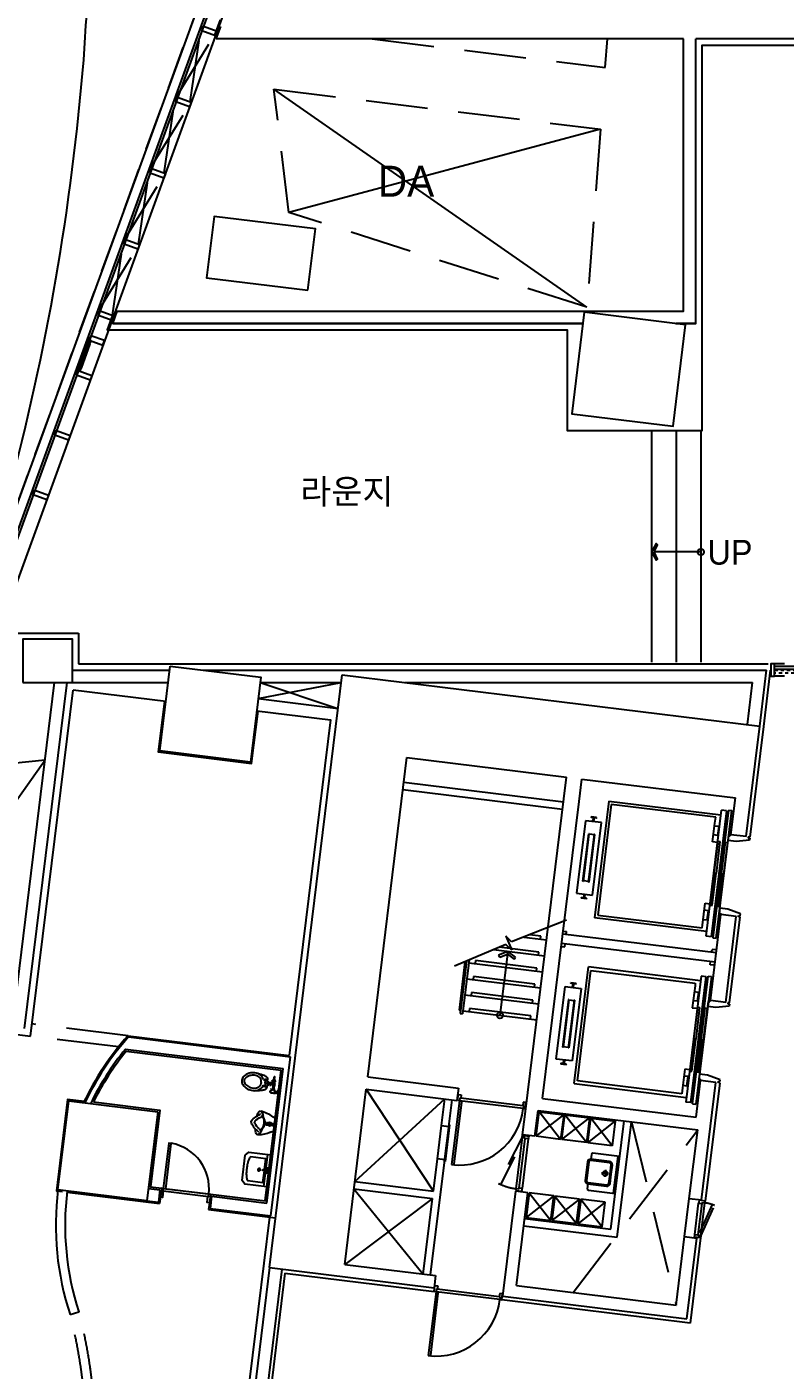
# Model space of a CAD drawing. Header units: millimetres. Extents: x -7616 to 421613, y 91067 to 341353.
# Drawn here: x 90311 to 102570, y 176758 to 198462 of the extents above; entities that cross this region are included whole.
import ezdxf
from ezdxf.enums import TextEntityAlignment as Align

# ---------------------------------------------------------------- set-up
doc = ezdxf.new("R2010")
doc.units = ezdxf.units.MM
doc.header["$LTSCALE"] = 500
doc.header["$MEASUREMENT"] = 0
for name, pattern in [('H0', [0.3, 0.2, -0.1]), ('HIDDEN', [2, 1, -1]), ('HOON1', [3, 2, -1])]:
    doc.linetypes.add(name, pattern=pattern)
doc.layers.add('e-plan', color=9, linetype='CONTINUOUS')
doc.styles.add('돋움', font='Dotum.ttf')

# ---------------------------------------------------------------- blocks, each defined once
blk = doc.blocks.new('1F 기둥 140514')
at = {"layer": 'e-plan', "ltscale": 0.5}
blk.add_lwpolyline([(144284, 57800), (145084, 57800), (145084, 58500), (144284, 58500)], close=True, dxfattribs=at)
blk = doc.blocks.new('A$C633402C3')
at = {"layer": 'e-plan'}
blk.add_lwpolyline([(14276, 92806, 0.090169), (17939, 106497, -0.083534), (19873, 115075, -0.095755), (31612, 133020, 0.025233), (45143, 148456)], format="xyb", dxfattribs=at)
blk = doc.blocks.new('1~2F TC-140305')
at = {"layer": 'e-plan', "ltscale": 0.5}
for points in [[(-320084, -64111), (-319962, -63118), (-321600, -62917), (-321722, -63910), (-320084, -64111)], [(-313977, -64669), (-315615, -64468), (-315816, -66106), (-314178, -66307), (-313977, -64669)], [(-322311, -70185), (-320842, -70365), (-321010, -71735), (-322479, -71554), (-322311, -70185)], [(-322510, -77384), (-322687, -78823), (-324126, -78647), (-323949, -77207), (-322510, -77384)]]:
    blk.add_lwpolyline(points, dxfattribs=at)
blk = doc.blocks.new('1F 코어')
at = {"layer": 'e-plan'}
for p, q in [((-320703, -79903), (-319527, -70325)), ((-319527, -70325), (-312778, -71154)), ((-312997, -72940), (-312778, -71154)), ((-312719, -71161), (-312938, -72948)), ((-319116, -76823), (-318483, -71662)), ((-318483, -71662), (-315902, -71979)), ((-315945, -72330), (-315902, -71979)), ((-315698, -72370), (-315654, -72010)), ((-315654, -72010), (-313172, -72314)), ((-318546, -72179), (-315965, -72496)), ((-318531, -72060), (-315951, -72377)), ((-316560, -77339), (-315945, -72330)), ((-316288, -77171), (-315698, -72370)), ((-315215, -72366), (-315447, -74252)), ((-315177, -72421), (-315397, -74207)), ((-315215, -72366), (-313405, -72588)), ((-313490, -72628), (-315177, -72421)), ((-313246, -72910), (-313172, -72314)), ((-315596, -72682), (-315740, -73853)), ((-315338, -72713), (-315596, -72682)), ((-315414, -72631), (-315503, -72621)), ((-315503, -72626), (-315503, -72621)), ((-315468, -72636), (-315501, -72629)), ((-315474, -72686), (-315470, -72655)), ((-315473, -72687), (-315474, -72686)), ((-315459, -72688), (-315473, -72687)), ((-315470, -72655), (-315467, -72652)), ((-315468, -72636), (-315465, -72639)), ((-315467, -72652), (-315465, -72639)), ((-315459, -72688), (-315458, -72687)), ((-315458, -72687), (-315454, -72657)), ((-315457, -72653), (-315456, -72640)), ((-315454, -72657), (-315457, -72653)), ((-315452, -72638), (-315456, -72640)), ((-315418, -72639), (-315452, -72638)), ((-315415, -72637), (-315414, -72631)), ((-313645, -74548), (-313395, -72514)), ((-313314, -72524), (-313564, -74558)), ((-313282, -72512), (-313536, -74577)), ((-313502, -72722), (-313490, -72628)), ((-313481, -74583), (-313228, -72519)), ((-313314, -72524), (-313395, -72514)), ((-313282, -72512), (-313228, -72519)), ((-315636, -73662), (-315542, -72892)), ((-315628, -73663), (-315534, -72893)), ((-315545, -73673), (-315450, -72903)), ((-315534, -72893), (-315542, -72892)), ((-315537, -73674), (-315442, -72904)), ((-315451, -72911), (-315535, -72901)), ((-315482, -73884), (-315338, -72713)), ((-315442, -72904), (-315450, -72903)), ((-313539, -73025), (-313502, -72722)), ((-313459, -72921), (-313525, -72913)), ((-313507, -72764), (-313440, -72772)), ((-313440, -72772), (-313459, -72921)), ((-313288, -73005), (-313278, -72926)), ((-313278, -72926), (-313258, -72928)), ((-313256, -72909), (-313275, -72906)), ((-313258, -72928), (-313256, -72909)), ((-312997, -72940), (-313246, -72910)), ((-313459, -73035), (-313539, -73025)), ((-313515, -73531), (-313452, -73015)), ((-313420, -73019), (-313484, -73534)), ((-313452, -73015), (-313420, -73019)), ((-313396, -73545), (-313333, -73030)), ((-313301, -73034), (-313364, -73549)), ((-313333, -73030), (-313301, -73034)), ((-313159, -73021), (-313288, -73005)), ((-312944, -72997), (-313159, -73021)), ((-312963, -72944), (-312965, -72964)), ((-312965, -72964), (-312940, -72967)), ((-312938, -72948), (-312963, -72944)), ((-312940, -72967), (-312944, -72997)), ((-313516, -73532), (-313579, -74048)), ((-313547, -74052), (-313484, -73536)), ((-313484, -73536), (-313516, -73532)), ((-313484, -73534), (-313515, -73531)), ((-313396, -73547), (-313460, -74062)), ((-313428, -74066), (-313365, -73551)), ((-313364, -73549), (-313396, -73545)), ((-313365, -73551), (-313396, -73547)), ((-315628, -73663), (-315636, -73662)), ((-315544, -73665), (-315627, -73655)), ((-315537, -73674), (-315545, -73673)), ((-315740, -73853), (-315482, -73884)), ((-315663, -73929), (-315664, -73935)), ((-315576, -73945), (-315664, -73935)), ((-315627, -73928), (-315661, -73927)), ((-315627, -73928), (-315623, -73926)), ((-315620, -73879), (-315624, -73909)), ((-315624, -73909), (-315621, -73913)), ((-315621, -73913), (-315623, -73926)), ((-315619, -73878), (-315620, -73879)), ((-315605, -73879), (-315619, -73878)), ((-315612, -73914), (-315613, -73927)), ((-315611, -73930), (-315613, -73927)), ((-315608, -73911), (-315612, -73914)), ((-315577, -73937), (-315611, -73930)), ((-315605, -73880), (-315608, -73911)), ((-315605, -73879), (-315605, -73880)), ((-315575, -73940), (-315576, -73945)), ((-315397, -74207), (-313709, -74414)), ((-313704, -74373), (-313661, -74017)), ((-313608, -74137), (-313674, -74129)), ((-313661, -74017), (-313581, -74027)), ((-313626, -74286), (-313608, -74137)), ((-313579, -74048), (-313547, -74052)), ((-313575, -75590), (-313404, -74200)), ((-313460, -74062), (-313428, -74066)), ((-313414, -74199), (-313434, -74196)), ((-313422, -74097), (-313431, -74177)), ((-313431, -74177), (-313412, -74179)), ((-313293, -74113), (-313422, -74097)), ((-313412, -74179), (-313414, -74199)), ((-313156, -74231), (-313404, -74200)), ((-313090, -74188), (-313293, -74113)), ((-313121, -74235), (-313119, -74215)), ((-313119, -74215), (-313094, -74218)), ((-313094, -74218), (-313090, -74188)), ((-315899, -74291), (-316790, -74642)), ((-313636, -74474), (-315447, -74252)), ((-313709, -74414), (-313704, -74373)), ((-313693, -74278), (-313626, -74286)), ((-313327, -75620), (-313156, -74231)), ((-313267, -75627), (-313096, -74238)), ((-313096, -74238), (-313121, -74235)), ((-316790, -74642), (-316885, -74546)), ((-316885, -74546), (-316787, -74776)), ((-316593, -74564), (-316225, -74609)), ((-316318, -74548), (-316496, -74526)), ((-316324, -74597), (-316318, -74548)), ((-313480, -74820), (-315962, -74516)), ((-315955, -74466), (-315901, -74473)), ((-315907, -74522), (-315901, -74473)), ((-313564, -74558), (-313645, -74548)), ((-313536, -74577), (-313481, -74583)), ((-316882, -74681), (-317715, -75034)), ((-317083, -74766), (-316257, -74867)), ((-316852, -74794), (-317000, -74854)), ((-317000, -74854), (-316981, -74890)), ((-316350, -74806), (-316991, -74727)), ((-316981, -74890), (-316858, -74838)), ((-316852, -74794), (-316979, -75827)), ((-316787, -74776), (-316882, -74681)), ((-316858, -74838), (-316750, -74918)), ((-316727, -74887), (-316852, -74794)), ((-316356, -74855), (-316350, -74806)), ((-315986, -74714), (-315931, -74721)), ((-313498, -74969), (-315980, -74665)), ((-315931, -74721), (-315925, -74671)), ((-313555, -74811), (-313549, -74762)), ((-313474, -74771), (-313549, -74762)), ((-317543, -74961), (-317639, -75745)), ((-317516, -74950), (-317620, -75798)), ((-317474, -74932), (-317581, -75803)), ((-317544, -74971), (-317519, -74974)), ((-317479, -74979), (-316288, -75125)), ((-317374, -74942), (-317380, -74991)), ((-316381, -75064), (-317374, -74942)), ((-316750, -74918), (-316727, -74887)), ((-316388, -75113), (-316381, -75064)), ((-315776, -76931), (-315544, -75046)), ((-313734, -75268), (-315544, -75046)), ((-313579, -75010), (-313573, -74960)), ((-313505, -75019), (-313579, -75010)), ((-317576, -75229), (-317551, -75232)), ((-317511, -75237), (-316320, -75384)), ((-317406, -75200), (-317412, -75249)), ((-316413, -75322), (-317406, -75200)), ((-315743, -75311), (-315832, -75300)), ((-315832, -75306), (-315832, -75300)), ((-315797, -75316), (-315830, -75309)), ((-315797, -75316), (-315794, -75319)), ((-315744, -75317), (-315743, -75311)), ((-315726, -76887), (-315506, -75101)), ((-315506, -75101), (-313819, -75308)), ((-313724, -75193), (-313974, -77228)), ((-313893, -77238), (-313643, -75203)), ((-313865, -77257), (-313612, -75192)), ((-313819, -75308), (-313824, -75349)), ((-313557, -75199), (-313810, -77263)), ((-313643, -75203), (-313724, -75193)), ((-313612, -75192), (-313557, -75199)), ((-317607, -75487), (-317582, -75490)), ((-317543, -75495), (-316352, -75642)), ((-317437, -75458), (-317444, -75508)), ((-316445, -75580), (-317437, -75458)), ((-316419, -75371), (-316413, -75322)), ((-316069, -76533), (-315925, -75361)), ((-315925, -75361), (-315667, -75393)), ((-315667, -75393), (-315811, -76564)), ((-315803, -75365), (-315799, -75335)), ((-315802, -75366), (-315803, -75365)), ((-315788, -75368), (-315802, -75366)), ((-315799, -75335), (-315796, -75332)), ((-315796, -75332), (-315794, -75319)), ((-315788, -75368), (-315787, -75367)), ((-315787, -75367), (-315783, -75337)), ((-315786, -75333), (-315785, -75320)), ((-315783, -75337), (-315786, -75333)), ((-315781, -75318), (-315785, -75320)), ((-315747, -75319), (-315781, -75318)), ((-313824, -75349), (-313868, -75705)), ((-313836, -75444), (-313769, -75452)), ((-313769, -75452), (-313788, -75601)), ((-317639, -75745), (-317614, -75749)), ((-317469, -75716), (-317475, -75766)), ((-316477, -75838), (-317469, -75716)), ((-316451, -75629), (-316445, -75580)), ((-315871, -75572), (-315965, -76342)), ((-315863, -75573), (-315957, -76343)), ((-315779, -75583), (-315874, -76353)), ((-315863, -75573), (-315871, -75572)), ((-315771, -75584), (-315866, -76354)), ((-315780, -75591), (-315864, -75581)), ((-315771, -75584), (-315779, -75583)), ((-313868, -75705), (-313788, -75714)), ((-313788, -75601), (-313854, -75593)), ((-313844, -76210), (-313781, -75695)), ((-313749, -75699), (-313813, -76214)), ((-313781, -75695), (-313749, -75699)), ((-313725, -76225), (-313662, -75710)), ((-313630, -75714), (-313693, -76229)), ((-313662, -75710), (-313630, -75714)), ((-313617, -75685), (-313607, -75606)), ((-313488, -75701), (-313617, -75685)), ((-313607, -75606), (-313587, -75608)), ((-313585, -75588), (-313604, -75586)), ((-313587, -75608), (-313585, -75588)), ((-313327, -75620), (-313575, -75590)), ((-313273, -75677), (-313488, -75701)), ((-313292, -75624), (-313294, -75644)), ((-313294, -75644), (-313269, -75647)), ((-313267, -75627), (-313292, -75624)), ((-313269, -75647), (-313273, -75677)), ((-317620, -75798), (-317581, -75803)), ((-317574, -75753), (-316383, -75900)), ((-316483, -75887), (-316477, -75838)), ((-315957, -76343), (-315965, -76342)), ((-315873, -76345), (-315956, -76335)), ((-315866, -76354), (-315874, -76353)), ((-313845, -76212), (-313908, -76727)), ((-313876, -76731), (-313813, -76216)), ((-313813, -76216), (-313845, -76212)), ((-313813, -76214), (-313844, -76210)), ((-313725, -76227), (-313789, -76742)), ((-313757, -76746), (-313694, -76231)), ((-313693, -76229), (-313725, -76225)), ((-313694, -76231), (-313725, -76227)), ((-315811, -76564), (-316069, -76533)), ((-315992, -76609), (-315993, -76615)), ((-315905, -76625), (-315993, -76615)), ((-315956, -76608), (-315990, -76607)), ((-315956, -76608), (-315952, -76605)), ((-315949, -76558), (-315953, -76589)), ((-315953, -76589), (-315950, -76593)), ((-315950, -76593), (-315952, -76605)), ((-315948, -76558), (-315949, -76558)), ((-315934, -76559), (-315948, -76558)), ((-315941, -76594), (-315943, -76607)), ((-315940, -76610), (-315943, -76607)), ((-315937, -76591), (-315941, -76594)), ((-315906, -76617), (-315940, -76610)), ((-315934, -76560), (-315937, -76591)), ((-315934, -76559), (-315934, -76560)), ((-319116, -76823), (-317647, -77004)), ((-315904, -76620), (-315905, -76625)), ((-313990, -76697), (-314027, -77000)), ((-313937, -76817), (-314003, -76809)), ((-313910, -76707), (-313990, -76697)), ((-313955, -76966), (-313937, -76817)), ((-313908, -76727), (-313876, -76731)), ((-313789, -76742), (-313757, -76746)), ((-313751, -76777), (-313760, -76856)), ((-313622, -76793), (-313751, -76777)), ((-313419, -76868), (-313622, -76793)), ((-319488, -79851), (-319141, -77022)), ((-318053, -78667), (-319141, -77022)), ((-319141, -77022), (-317672, -77202)), ((-317647, -77004), (-317672, -77202)), ((-315776, -76931), (-313965, -77154)), ((-314039, -77094), (-315726, -76887)), ((-314027, -77000), (-314039, -77094)), ((-314022, -76958), (-313955, -76966)), ((-313806, -77475), (-313733, -76880)), ((-313743, -76879), (-313763, -76876)), ((-313760, -76856), (-313741, -76859)), ((-313741, -76859), (-313743, -76879)), ((-313485, -76910), (-313733, -76880)), ((-313718, -78811), (-313485, -76910)), ((-313425, -76918), (-313660, -78828)), ((-313450, -76915), (-313448, -76895)), ((-313425, -76918), (-313450, -76915)), ((-313448, -76895), (-313423, -76898)), ((-313423, -76898), (-313419, -76868)), ((-319324, -78511), (-317870, -77178)), ((-317923, -77610), (-317870, -77178)), ((-317804, -77624), (-317751, -77193)), ((-317632, -77207), (-317759, -78239)), ((-317718, -78234), (-317595, -77232)), ((-317662, -77204), (-317650, -77104)), ((-317632, -77207), (-317662, -77204)), ((-317650, -77104), (-317605, -77110)), ((-317627, -77163), (-317632, -77207)), ((-316600, -77334), (-317632, -77207)), ((-317592, -77212), (-317632, -77207)), ((-317612, -77164), (-317627, -77163)), ((-317605, -77110), (-317612, -77164)), ((-316609, -77287), (-317612, -77164)), ((-317595, -77232), (-317592, -77212)), ((-316602, -77233), (-316609, -77287)), ((-316558, -77238), (-316602, -77233)), ((-316570, -77338), (-316558, -77238)), ((-316288, -77171), (-313806, -77475)), ((-313893, -77238), (-313974, -77228)), ((-313865, -77257), (-313810, -77263)), ((-316611, -77756), (-316560, -77339)), ((-316609, -77287), (-316594, -77289)), ((-316594, -77289), (-316600, -77334)), ((-316600, -77334), (-316570, -77338)), ((-316413, -77780), (-316362, -77363)), ((-316393, -77782), (-316344, -77385)), ((-316393, -77782), (-315947, -77434)), ((-316362, -77363), (-313781, -77680)), ((-315996, -77831), (-316344, -77385)), ((-316344, -77385), (-315947, -77434)), ((-315947, -77434), (-315996, -77831)), ((-315976, -77834), (-315927, -77437)), ((-315976, -77834), (-315530, -77485)), ((-315579, -77882), (-315927, -77437)), ((-315927, -77437), (-315530, -77485)), ((-315530, -77485), (-315579, -77882)), ((-317989, -78146), (-317923, -77610)), ((-317923, -77610), (-317804, -77624)), ((-317874, -78190), (-317801, -77595)), ((-317791, -77596), (-317864, -78191)), ((-317801, -77595), (-317791, -77596)), ((-315559, -77885), (-315510, -77488)), ((-315559, -77885), (-315113, -77537)), ((-315162, -77934), (-315510, -77488)), ((-315510, -77488), (-315113, -77537)), ((-315187, -79281), (-314972, -77534)), ((-315113, -77537), (-315162, -77934)), ((-315082, -79414), (-314853, -77548)), ((-313917, -78787), (-313781, -77680)), ((-316616, -77795), (-316719, -78629)), ((-316573, -77816), (-316672, -78620)), ((-316519, -77822), (-316617, -78626)), ((-316616, -77795), (-316613, -77766)), ((-316571, -77801), (-316616, -77795)), ((-316613, -77766), (-316513, -77778)), ((-316413, -77780), (-316611, -77756)), ((-316573, -77816), (-316571, -77801)), ((-316519, -77822), (-316573, -77816)), ((-316517, -77808), (-316519, -77822)), ((-316513, -77778), (-316517, -77808)), ((-316517, -77808), (-316517, -77808)), ((-315996, -77831), (-316393, -77782)), ((-315579, -77882), (-315976, -77834)), ((-315162, -77934), (-315559, -77885)), ((-315497, -78074), (-315507, -78153)), ((-315043, -78109), (-315474, -78056)), ((-315072, -78106), (-315146, -78701)), ((-315116, -78705), (-315043, -78109)), ((-318098, -80021), (-317870, -78160)), ((-318053, -78667), (-317989, -78146)), ((-317870, -78160), (-317989, -78146)), ((-317864, -78191), (-317874, -78190)), ((-317759, -78239), (-317719, -78244)), ((-317719, -78244), (-317718, -78234)), ((-315562, -78197), (-315599, -78495)), ((-315542, -78199), (-315579, -78497)), ((-315206, -78210), (-315509, -78173)), ((-315204, -78190), (-315507, -78153)), ((-315271, -78326), (-315284, -78436)), ((-315198, -78393), (-315180, -78244)), ((-315179, -78395), (-315160, -78246)), ((-319324, -78511), (-318053, -78667)), ((-315555, -78550), (-315565, -78630)), ((-315555, -78550), (-315253, -78587)), ((-315553, -78530), (-315250, -78568)), ((-315223, -78390), (-315334, -78376)), ((-315217, -78542), (-315198, -78393)), ((-315197, -78544), (-315179, -78395)), ((-318068, -78786), (-319488, -79851)), ((-319338, -78630), (-318218, -80007)), ((-319338, -78630), (-318068, -78786)), ((-318218, -80007), (-318068, -78786)), ((-316932, -80366), (-316723, -78669)), ((-316525, -78693), (-316723, -78669)), ((-316719, -78629), (-316722, -78659)), ((-316722, -78659), (-316623, -78671)), ((-316674, -78635), (-316719, -78629)), ((-316709, -80192), (-316525, -78693)), ((-316672, -78620), (-316674, -78635)), ((-316617, -78626), (-316672, -78620)), ((-316623, -78671), (-316619, -78641)), ((-316619, -78641), (-316617, -78626)), ((-316619, -78641), (-316619, -78641)), ((-316505, -78696), (-316554, -79093)), ((-316108, -78744), (-316554, -79093)), ((-316505, -78696), (-316157, -79141)), ((-316108, -78744), (-316505, -78696)), ((-316157, -79141), (-316108, -78744)), ((-316088, -78747), (-316137, -79144)), ((-316088, -78747), (-315740, -79193)), ((-315691, -78796), (-316088, -78747)), ((-315548, -78652), (-315116, -78705)), ((-313992, -79402), (-313917, -78787)), ((-313917, -78787), (-313718, -78811)), ((-315691, -78796), (-316137, -79144)), ((-315740, -79193), (-315691, -78796)), ((-315671, -78798), (-315720, -79195)), ((-315274, -78847), (-315720, -79195)), ((-315671, -78798), (-315323, -79244)), ((-315274, -78847), (-315671, -78798)), ((-315323, -79244), (-315274, -78847)), ((-313827, -79367), (-313765, -78861)), ((-313772, -79374), (-313710, -78868)), ((-313763, -78846), (-313765, -78861)), ((-313765, -78861), (-313710, -78868)), ((-313759, -78816), (-313763, -78846)), ((-313763, -78846), (-313763, -78846)), ((-313660, -78828), (-313759, -78816)), ((-313729, -79394), (-313664, -78858)), ((-313710, -78868), (-313708, -78853)), ((-313708, -78853), (-313664, -78858)), ((-313664, -78858), (-313660, -78828)), ((-316576, -79110), (-315187, -79281)), ((-316554, -79093), (-316157, -79141)), ((-316137, -79144), (-315740, -79193)), ((-315720, -79195), (-315323, -79244)), ((-316591, -79229), (-315082, -79414)), ((-314128, -80509), (-313992, -79402)), ((-313992, -79402), (-313794, -79426)), ((-313954, -80732), (-313794, -79426)), ((-313733, -79424), (-313902, -80799)), ((-313832, -79412), (-313829, -79382)), ((-313733, -79424), (-313832, -79412)), ((-313829, -79382), (-313827, -79367)), ((-313829, -79382), (-313829, -79382)), ((-313827, -79367), (-313772, -79374)), ((-313772, -79374), (-313774, -79389)), ((-313774, -79389), (-313729, -79394)), ((-313729, -79394), (-313733, -79424)), ((-319488, -79851), (-318019, -80031)), ((-320703, -79903), (-318043, -80230)), ((-320453, -79994), (-320682, -81860)), ((-320453, -79994), (-318041, -80290)), ((-318019, -80031), (-318043, -80230)), ((-318011, -80294), (-318138, -81326)), ((-318041, -80290), (-318029, -80191)), ((-318011, -80294), (-318041, -80290)), ((-318029, -80191), (-317984, -80197)), ((-318006, -80249), (-318011, -80294)), ((-316979, -80421), (-318011, -80294)), ((-317971, -80299), (-318011, -80294)), ((-317991, -80251), (-318006, -80249)), ((-317984, -80197), (-317991, -80251)), ((-316988, -80374), (-317991, -80251)), ((-317974, -80319), (-317971, -80299)), ((-316709, -80192), (-314128, -80509)), ((-318097, -81321), (-317974, -80319)), ((-316982, -80320), (-316988, -80374)), ((-316988, -80374), (-316973, -80376)), ((-316937, -80325), (-316982, -80320)), ((-316973, -80376), (-316979, -80421)), ((-316979, -80421), (-316949, -80424)), ((-316949, -80424), (-316937, -80325)), ((-313902, -80799), (-316949, -80424)), ((-316932, -80366), (-313954, -80732)), ((-318138, -81326), (-318098, -81331)), ((-318098, -81331), (-318097, -81321))]:
    blk.add_line(p, q, dxfattribs=at)
at = {"layer": 'e-plan', "linetype": 'HOON1'}
for p, q in [((-315796, -80304), (-313781, -77680)), ((-314853, -77548), (-314128, -80509))]:
    blk.add_line(p, q, dxfattribs=at)
at = {"layer": 'e-plan', "linetype": 'HIDDEN'}
for p, q in [((-316616, -77795), (-317001, -78542)), ((-316965, -78559), (-316581, -77814)), ((-316581, -77814), (-316616, -77795)), ((-317001, -78542), (-316965, -78559)), ((-313546, -78884), (-313765, -79375)), ((-313729, -79394), (-313509, -78901)), ((-313509, -78901), (-313546, -78884)), ((-313765, -79375), (-313729, -79394))]:
    blk.add_line(p, q, dxfattribs=at)
at = {"layer": 'e-plan', "ltscale": 0.5}
for p, q in [((-320703, -79903), (-320947, -81888)), ((-320505, -79927), (-320749, -81912))]:
    blk.add_line(p, q, dxfattribs=at)
at = {"layer": 'e-plan'}
for centre, radius in [((-316979, -75827), 50), ((-315277, -78383), 40)]:
    blk.add_circle(centre, radius, dxfattribs=at)
for centre, radius, start, end in [((-315501, -72626), 2.5, 173, 259.5906), ((-315418, -72637), 2.5, 266.4093, 353), ((-315661, -73929), 2.5, 86.4093, 173), ((-315578, -73940), 2.5, 353, 79.5906), ((-315830, -75306), 2.5, 173, 259.5907), ((-315747, -75317), 2.5, 266.4093, 353), ((-315990, -76609), 2.5, 86.4093, 173), ((-315907, -76619), 2.5, 353, 79.5907), ((-317632, -77207), 1040, 263, 353), ((-315477, -78076), 20, 83, 173), ((-315513, -78203), 50, 83, 173), ((-315513, -78203), 30, 83, 173), ((-315210, -78240), 30, 353, 83), ((-315210, -78240), 50, 353, 83), ((-315549, -78501), 50, 173, 263), ((-315549, -78501), 30, 173, 263), ((-315246, -78538), 50, 263, 353), ((-315246, -78538), 30, 263, 353), ((-315545, -78632), 20, 173, 263), ((-318011, -80294), 1040, 263, 353)]:
    blk.add_arc(centre, radius, start, end, dxfattribs=at)
at = {"layer": 'e-plan', "linetype": 'HIDDEN'}
for centre, radius, start, end in [((-316616, -77795), 840, 242.7333, 263), ((-313729, -79394), 540, 65.9389, 83)]:
    blk.add_arc(centre, radius, start, end, dxfattribs=at)
at = {"layer": 'e-plan'}
blk.add_blockref('1~2F TC-140305', (0, 0), dxfattribs=at)
blk = doc.blocks.new('A$C14C222F7')
at = {"layer": 'e-plan'}
for p, q in [((16, -20), (12, -56)), ((38, -51), (12, -48)), ((40, -31), (15, -28)), ((42, -22), (37, -59)), ((56, -61), (37, -59)), ((57, -50), (38, -47)), ((59, -37), (40, -35)), ((60, -24), (42, -22)), ((44, -206), (42, -222)), ((70, -209), (44, -206)), ((56, -208), (54, -224)), ((60, -24), (56, -61)), ((56, -58), (61, -59)), ((60, -77), (58, -93)), ((58, -93), (84, -96)), ((60, -77), (86, -80)), ((60, -208), (62, -191)), ((61, -152), (62, -140)), ((76, -159), (63, -170)), ((63, -170), (73, -183)), ((68, -68), (66, -77)), ((66, -137), (92, -140)), ((69, -138), (74, -95)), ((72, -78), (70, -94)), ((70, -209), (96, -213)), ((73, -183), (86, -173)), ((86, -173), (76, -159)), ((80, -211), (82, -194)), ((83, -211), (81, -227)), ((110, -99), (84, -96)), ((112, -83), (86, -80)), ((89, -140), (94, -97)), ((93, -156), (95, -144)), ((96, -213), (94, -229)), ((95, -184), (116, -186)), ((99, -81), (97, -97)), ((97, -164), (119, -167)), ((107, -72), (105, -82)), ((112, -83), (110, -99)), ((115, -200), (118, -177)), ((133, -203), (115, -200)), ((120, -66), (116, -65)), ((134, -193), (116, -191)), ((121, -153), (118, -177)), ((137, -164), (119, -162)), ((124, -37), (120, -66)), ((121, -66), (120, -66)), ((139, -155), (121, -153)), ((125, -37), (124, -37)), ((129, -43), (127, -62)), ((127, -56), (132, -57)), ((128, -48), (133, -49)), ((136, -179), (133, -203)), ((134, -55), (135, -51)), ((134, -189), (147, -190)), ((136, -179), (139, -155)), ((137, -169), (150, -170)), ((146, -203), (148, -180)), ((157, -204), (146, -203)), ((151, -158), (148, -180)), ((162, -159), (151, -158)), ((156, -209), (160, -182)), ((174, -212), (156, -209)), ((163, -154), (160, -182)), ((180, -156), (163, -154)), ((177, -184), (168, -252)), ((177, -184), (185, -115)), ((204, -141), (235, -145)), ((205, -129), (228, -132)), ((213, -188), (208, -234)), ((213, -188), (219, -143)), ((235, -145), (237, -145)), ((276, -196), (275, -204)), ((276, -196), (277, -188)), ((42, -222), (68, -225)), ((50, -223), (49, -237)), ((49, -237), (66, -239)), ((63, -239), (54, -284)), ((84, -242), (66, -239)), ((94, -229), (68, -225)), ((69, -240), (68, -286)), ((86, -228), (84, -242)), ((191, -244), (214, -247)), ((192, -232), (226, -236))]:
    blk.add_line(p, q, dxfattribs=at)
blk.add_circle((75, -171), 23.5, dxfattribs=at)
for centre, radius, start, end in [((-7, -53), 18.2, 263, 353), ((-2, -18), 18.2, 353, 83), ((76, -150), 123, 67.2163, 97.6079), ((60, -67), 8, 353, 83), ((65, -140), 3, 83, 173), ((92, -143), 3, 353, 83), ((115, -73), 8, 83, 173), ((122, -61), 5, 263, 353), ((124, -42), 5, 353, 83), ((132, -55), 2, 263, 353), ((133, -51), 2, 353, 83), ((215, -119), 30, 112.999, 173), ((204, -135), 5.95, 82.9999, 263.0001), ((321, -367), 300, 102.0935, 112.999), ((228, -138), 5.95, 262.9999, 83.0001), ((239, -130), 15, 263, 331.4174), ((366, -199), 130, 110.4864, 151.4174), ((345, -768), 700, 89.3207, 97.191), ((365, -215), 90, 173, 235.5136), ((366, -199), 90, 110.4864, 173), ((389, -260), 195, 83, 110.4864), ((389, -260), 155, 83, 110.4864), ((384, -300), 195, 59.6097, 83), ((384, -300), 235, 59.6097, 83), ((399, -274), 165, 31.6568, 59.6097), ((399, -274), 205, 31.6568, 59.6097), ((485, -222), 65, 353, 31.6568), ((485, -222), 105, 353, 31.6568), ((60, -283), 6.88, 186.7452, 267.2576), ((61, -283), 6.88, 258.7424, 339.2548), ((198, -256), 30, 173, 233.0011), ((361, -41), 300, 233.0011, 243.9066), ((192, -238), 5.95, 82.9999, 263.0001), ((215, -241), 5.95, 262.9999, 83.0001), ((224, -251), 15, 14.5827, 83), ((482, 343), 700, 248.809, 256.6794), ((365, -215), 130, 194.5827, 235.5136), ((401, -161), 195, 235.5136, 263), ((401, -161), 155, 235.5136, 263), ((406, -121), 235, 263, 286.3904), ((406, -121), 195, 263, 286.3904), ((415, -150), 165, 286.3904, 314.3433), ((415, -150), 205, 286.3904, 314.3433), ((485, -222), 65, 314.3433, 353), ((485, -222), 105, 314.3433, 353)]:
    blk.add_arc(centre, radius, start, end, dxfattribs=at)
blk = doc.blocks.new('A$C160069ED')
at = {"layer": 'e-plan'}
for p, q in [((-223, -68), (-225, -83)), ((-224, -80), (-196, -83)), ((-223, -68), (-221, -54)), ((-222, -57), (-193, -60)), ((-148, -96), (-132, -98)), ((-144, -60), (-128, -62)), ((-142, -87), (-131, -88)), ((-140, -70), (-129, -71)), ((-132, -98), (-130, -80)), ((-132, -92), (-125, -93)), ((-128, -62), (-130, -80)), ((-129, -68), (-122, -69)), ((-125, -93), (-126, -103)), ((-126, -103), (-122, -104)), ((-125, -93), (-123, -81)), ((-122, -69), (-123, -81)), ((-122, -69), (-120, -58)), ((-120, -58), (-116, -58))]:
    blk.add_line(p, q, dxfattribs=at)
for points in [[(-209, -80), (-217, -74), (-216, -64), (-206, -60), (-198, -66), (-199, -76)], [(-171, -94), (-186, -82), (-183, -64), (-166, -56), (-151, -68), (-153, -86)]]:
    blk.add_lwpolyline(points, close=True, dxfattribs=at)
for centre, radius in [((-207, -70), 6.32), ((-168, -75), 28.7)]:
    blk.add_circle(centre, radius, dxfattribs=at)
for centre, radius, start, end in [((-215, 122), 80.2, 260.3227, 298.3673), ((4, -284), 381, 86.191, 118.3673), ((-690, 398), 756, 325.6273, 329.1197), ((-140, 53), 114, 329.4545, 345.2404), ((-267, 168), 276, 324.9784, 331.0839), ((97, -20), 135, 120.3618, 161.1671), ((27, 36), 45, 141.6205, 233.2574), ((38, 48), 13.8, 145.3422, 230.5405), ((27, 67), 30, 20.6362, 86.191), ((-183, -221), 335, 41.2227, 50.5405), ((-142, 3), 211, 359.0221, 20.6362), ((-262, -255), 80.2, 47.6327, 85.6773), ((-241, -73), 19.1, 257.6625, 329.2783), ((-240, -59), 19.1, 16.7218, 88.3376), ((49, 86), 381, 227.6327, 259.8091), ((-121, -99), 5, 263, 338.1706), ((-117, -63), 5, 7.8295, 83), ((-186, -73), 74.8, 338.1706, 7.8295), ((110, -109), 193, 173, 190.5914), ((110, -109), 193, 155.4086, 173), ((-789, -408), 756, 16.8804, 20.3727), ((142, -114), 214, 149.4545, 196.5456), ((-323, -287), 276, 14.9162, 21.0217), ((-172, -206), 114, 0.7596, 16.5456), ((76, -193), 135, 184.833, 225.6383), ((-6, -230), 45, 112.7426, 204.3795), ((-139, 88), 300, 292.7426, 315.2125), ((-147, 71), 335, 295.4595, 304.7774), ((-179, -240), 300, 30.7875, 53.2574), ((-162, -157), 211, 325.3638, 346.9779), ((-139, 88), 345, 301.9944, 317.9807), ((-179, -240), 345, 28.0194, 44.0056), ((52, -102), 30, 315.2125, 30.7875), ((83, -103), 52.5, 310.0539, 349.495), ((83, -109), 52.5, 356.5051, 35.9461), ((-13, -260), 30, 259.8091, 325.3638), ((3, -244), 13.8, 115.4595, 200.6579)]:
    blk.add_arc(centre, radius, start, end, dxfattribs=at)
blk = doc.blocks.new('A$C6B9375F1')
at = {"layer": 'e-plan'}
blk.add_lwpolyline([(-30, 195), (-30, 155), (10, 155), (10, -80), (-70, -80), (-70, 155), (-30, 155)], dxfattribs=at)
blk = doc.blocks.new('syswin520')
at = {"layer": 'e-plan', "ltscale": 0.5}
for p, q in [((470, 0), (50, 0)), ((470, -50), (50, -50))]:
    blk.add_line(p, q, dxfattribs=at)
for points in [[(0, -50), (50, -50), (50, 0), (0, 0)], [(470, -50), (520, -50), (520, 0), (470, 0)]]:
    blk.add_lwpolyline(points, close=True, dxfattribs=at)
blk = doc.blocks.new('Z$W@#559928F7')
at = {"layer": 'e-plan', "linetype": 'HIDDEN'}
for p, q in [((60, 656), (2220, 656)), ((60, 456), (2220, 456))]:
    blk.add_line(p, q, dxfattribs=at)
at = {"layer": 'e-plan', "ltscale": 0.5}
for p, q in [((633, 606), (1593, 606)), ((633, 581), (1593, 581)), ((633, 556), (1593, 556)), ((1180, 546), (2220, 546)), ((1180, 496), (2220, 496))]:
    blk.add_line(p, q, dxfattribs=at)
at = {"layer": 'e-plan'}
for points in [[(60, 456), (0, 456), (0, 656), (60, 656)], [(2220, 456), (2280, 456), (2280, 656), (2220, 656)], [(633, 556), (633, 606), (553, 606), (553, 556)], [(1180, 496), (1180, 546), (1100, 546), (1100, 496)], [(1673, 556), (1673, 606), (1593, 606), (1593, 556)]]:
    blk.add_lwpolyline(points, close=True, dxfattribs=at)
at = {"layer": 'e-plan', "linetype": 'HIDDEN', "ltscale": 0.1}
blk.add_lwpolyline([(2220, 606), (2220, 556), (1100, 556), (1100, 606)], close=True, dxfattribs=at)

msp = doc.modelspace()

# ---------------------------------------------------------------- linework, layer by layer
at = {"layer": 'e-plan', "linetype": 'HOON1', "ltscale": 0.7}
msp.add_line((98581, 213918), (86234, 179996), dxfattribs=at)
at = {"layer": 'e-plan'}
for p, q in [((98882, 213488), (86642, 179860)), ((94978, 204019), (86234, 179996)), ((95110, 203928), (86384, 179954)), ((95147, 203915), (86422, 179941)), ((93434, 198578), (93342, 198327)), ((93374, 198268), (93447, 198468)), ((93389, 198310), (93342, 198327)), ((100927, 198268), (93374, 198268)), ((123897, 198268), (101127, 198268)), ((101127, 193668), (100804, 193668)), ((101207, 189978), (100451, 189978)), ((90147, 188668), (91147, 188668)), ((91147, 188668), (91147, 188168)), ((91047, 188068), (92618, 188068)), ((91147, 188168), (102295, 188168)), ((93159, 188068), (102270, 188068)), ((102159, 187165), (102270, 188068)), ((102330, 188068), (102218, 187157)), ((90100, 182499), (90760, 187868)), ((90275, 182276), (90961, 187868)), ((91047, 187868), (92593, 187868)), ((94052, 187608), (95394, 187868)), ((94084, 187868), (95394, 187868)), ((94084, 187868), (95341, 187450)), ((96428, 187868), (102044, 187868)), ((101960, 187189), (102044, 187868)), ((90370, 182154), (91057, 187744)), ((92555, 187560), (91057, 187744)), ((89232, 186479), (90606, 186620)), ((87581, 182496), (90370, 182154)), ((91946, 182162), (94553, 181842)), ((92512, 179654), (93246, 179564)), ((92516, 179694), (93251, 179604)), ((94233, 179231), (93756, 175350))]:
    msp.add_line(p, q, dxfattribs=at)
at = {"layer": 'e-plan', "linetype": 'HOON1'}
for p, q in [((92951, 197252), (93122, 198408)), ((92730, 197333), (93342, 198327)), ((92312, 196183), (92924, 197177)), ((92533, 196102), (92703, 197258)), ((91893, 195033), (92505, 196027)), ((92114, 194952), (92285, 196108)), ((91696, 193802), (91866, 194958)), ((91475, 193883), (92087, 194877)), ((91946, 182162), (90395, 182352)), ((91791, 181979), (90370, 182154))]:
    msp.add_line(p, q, dxfattribs=at)
at = {"layer": 'e-plan', "ltscale": 0.5}
for p, q in [((99365, 193932), (94306, 197456)), ((99584, 196808), (94544, 195463)), ((100407, 191938), (100407, 188198)), ((100807, 191938), (100807, 188198)), ((101207, 191938), (101207, 188198)), ((87883, 182772), (90606, 186620)), ((91954, 182141), (94571, 181819)), ((91905, 181945), (94457, 181632)), ((91918, 181913), (94424, 181606)), ((94255, 179249), (94571, 181819)), ((94190, 179458), (94457, 181632)), ((90961, 179633), (92456, 179449)), ((92275, 179693), (92463, 179670)), ((92463, 179670), (92439, 179472)), ((92470, 179559), (92456, 179449)), ((93297, 179568), (93273, 179369)), ((93297, 179568), (94190, 179458)), ((92250, 179495), (92439, 179472)), ((93264, 179461), (93250, 179352)), ((93250, 179352), (94332, 179219)), ((93273, 179369), (94255, 179249))]:
    msp.add_line(p, q, dxfattribs=at)
at = {"layer": 'e-plan', "linetype": 'Continuous'}
for p, q in [((94201, 180244), (94137, 179725)), ((94032, 180002), (94100, 179993)), ((94062, 179964), (94071, 180032))]:
    msp.add_line(p, q, dxfattribs=at)
at = {"layer": 'e-plan'}
for points in [[(91743, 193785), (91696, 193802), (91610, 193568), (99047, 193568), (99047, 191938), (101227, 191938), (101227, 198168), (114802, 198168)], [(99300, 193668), (91700, 193668), (91773, 193868), (100927, 193868), (100927, 198268)], [(100804, 193668), (101127, 193668), (101127, 198268)], [(91700, 193668), (99300, 193668)], [(100451, 189978), (100508, 190094), (100484, 190114), (100407, 189978), (100484, 189843), (100508, 189862), (100451, 189978)], [(92536, 187562), (92435, 186746), (93944, 186561), (94048, 187407)], [(94052, 187608), (95343, 187450)], [(94028, 187409), (95219, 187263), (94553, 181842)], [(91388, 181092), (92460, 180960), (92308, 179720), (94164, 179492), (94424, 181606)], [(91237, 181100), (90970, 181133), (90789, 179654), (90886, 179642)], [(91010, 177655), (91152, 177702)]]:
    msp.add_lwpolyline(points, dxfattribs=at)
at = {"layer": 'e-plan', "linetype": 'HOON1'}
for points in [[(95896, 198268), (99661, 197806), (99696, 198268)], [(94306, 197456), (99584, 196808), (99365, 193932), (94544, 195463), (94306, 197456)]]:
    msp.add_lwpolyline(points, dxfattribs=at)
at = {"layer": 'e-plan'}
for points in [[(92556, 179689), (92646, 180422), (92607, 180427), (92516, 179694)], [(92470, 179559), (92499, 179555), (92499, 179555), (92509, 179554), (92522, 179653), (92512, 179654), (92516, 179694), (92487, 179698)], [(93264, 179461), (93234, 179465), (93234, 179465), (93224, 179466), (93236, 179565), (93246, 179564), (93251, 179604), (93281, 179600)]]:
    msp.add_lwpolyline(points, close=True, dxfattribs=at)
at = {"layer": 'e-plan', "linetype": 'Continuous'}
msp.add_lwpolyline([(93840, 180233), (93901, 180281), (94256, 180237), (94192, 179719), (93837, 179762), (93789, 179824)], close=True, dxfattribs=at)
for points in [[(94153, 179995), (94175, 180173), (93932, 180202, 0.272815), (93919, 180197, 0.070145), (93894, 180150, 0.03268), (93878, 180095, 0.023671), (93865, 180017, 0.023671), (93859, 179938, 0.03268), (93861, 179880, 0.070145), (93874, 179829, 0.272815), (93885, 179820), (94128, 179790), (94151, 179979)], [(94204, 179971), (94128, 179983, -1), (94130, 179997), (94206, 179990, -0.414045), (94216, 179979, -0.414045), (94204, 179971)]]:
    msp.add_lwpolyline(points, format="xyb", dxfattribs=at)
at = {"layer": 'e-plan'}
for points in [[(90814, 179671, 0.111287), (91010, 177655)], [(90963, 179653, 0.11131), (91152, 177702)]]:
    msp.add_lwpolyline(points, format="xyb", dxfattribs=at)
at = {"layer": 'e-plan', "linetype": 'HOON1'}
for points in [[(91010, 177655, 0.0002), (91011, 177652, -0.043406), (91235, 176341, -0.043406)], [(91152, 177702, 0.000463), (91155, 177694, -0.043561), (91384, 176353), (91384, 176353)]]:
    msp.add_lwpolyline(points, format="xyb", dxfattribs=at)
at = {"layer": 'e-plan'}
msp.add_circle((101207, 189978), 50, dxfattribs=at)
at = {"layer": 'e-plan', "linetype": 'Continuous'}
for centre, radius in [((94066, 179997), 16.5), ((94183, 179953), 16.8), ((94190, 180012), 16.8)]:
    msp.add_circle(centre, radius, dxfattribs=at)
at = {"layer": 'e-plan'}
for centre, radius, start, end in [((95385, 179097), 4607, 138.2974, 154.4876), ((92516, 179694), 740, 353, 79.9014)]:
    msp.add_arc(centre, radius, start, end, dxfattribs=at)
at = {"layer": 'e-plan', "ltscale": 0.5}
for radius, start, end in [(4587, 138.4281, 154.4043), (4497, 140.7022, 154.018), (4467, 140.914, 153.4778)]:
    msp.add_arc((95385, 179097), radius, start, end, dxfattribs=at)

# ---------------------------------------------------------------- block references
at = {"layer": 'e-plan', "linetype": 'H0'}
msp.add_blockref('A$C633402C3', (73291, 91433), dxfattribs=at)
at = {"layer": 'e-plan'}
for name, p in [('1F 코어', (414937, 258318)), ('1F 기둥 140514', (-54037, 130068))]:
    msp.add_blockref(name, p, dxfattribs=at)
for name, p, rotation in [('A$C6B9375F1', (93310, 198413), 69.99999934060686), ('A$C6B9375F1', (92891, 197263), 69.99999934060686), ('A$C6B9375F1', (92473, 196113), 69.99999934060686), ('A$C6B9375F1', (92054, 194963), 69.99999934060686), ('A$C6B9375F1', (91636, 193813), 69.99999934060686), ('syswin520', (91123, 192916), 69.99999999984206), ('A$C6B9375F1', (91284, 192847), 69.99999934060686), ('A$C6B9375F1', (90932, 191880), 69.99999934060686), ('A$C6B9375F1', (90580, 190913), 69.99999934060686), ('Z$W@#559928F7', (104620, 188625), 180)]:
    msp.add_blockref(name, p, dxfattribs=dict(at, rotation=rotation))
at = {"layer": 'e-plan', "xscale": -1, "rotation": 70.00000067040612}
msp.add_blockref('A$C6B9375F1', (91469, 193354), dxfattribs=at)
at = {"layer": 'e-plan', "ltscale": 0.5, "rotation": 179.9969006513777}
msp.add_blockref('A$C14C222F7', (94375, 181208), dxfattribs=at)
at = {"layer": 'e-plan', "ltscale": 0.5, "xscale": -1, "rotation": 346.003092687536}
msp.add_blockref('A$C160069ED', (94096, 180845), dxfattribs=at)

# ---------------------------------------------------------------- texts
at = {"layer": 'e-plan', "lineweight": 0, "style": '돋움'}
msp.add_text('DA', height=500, rotation=0.1874, dxfattribs=at).set_placement((96441, 195969), align=Align.MIDDLE)
msp.add_text('라운지', height=400, dxfattribs=at).set_placement((96238, 190755), align=Align.RIGHT)
at = {"layer": 'e-plan', "style": '돋움'}
msp.add_text('UP', height=400, dxfattribs=at).set_placement((101679, 189973), align=Align.MIDDLE_CENTER)

doc.saveas('drawing.dxf')
